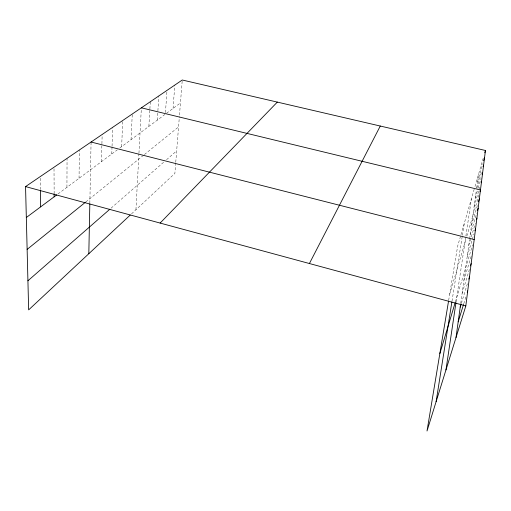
<?xml version="1.0" encoding="UTF-8"?>
<svg xmlns="http://www.w3.org/2000/svg" width="511" height="511" viewBox="0 0 511 511"><rect width="100%" height="100%" fill="white"/><g stroke="black" fill="none" stroke-linecap="round" stroke-linejoin="round"><path stroke-width="0.38" stroke-dasharray="2.56 1.92" d="M66.935 187.313L67.05 158.365M79.039 178.32L79.39 149.972M89.84 203.161L91.079 142.02M101.414 161.68L102.168 134.476M111.781 153.977L112.024 146.919M112.05 146.133L112.701 127.316M121.65 146.644L122.723 120.494M131.052 139.65L132.272 114.004M135.939 209.734L138.915 153.868M138.96 153.102L141.368 107.815M148.861 126.415L149.844 109.693M149.889 108.9L150.317 101.734M157.292 120.149L157.842 111.558M157.893 110.772L158.851 95.927M165.462 112.573L167.001 90.383M173.063 108.421L174.8 85.081M175.707 162.958L174.883 173.382L131.359 214.007M175.765 162.211L179.367 116.617M179.495 115.026L182.261 80.003M460.743 303.298L469.558 239.518M469.66 238.778L476.354 190.316M476.654 188.118L478.603 174.047M456.061 302.033L465.777 236.746M465.891 235.999L471.449 198.645M451.999 301.132L462.308 235.941M462.423 235.207L464.333 223.128M448.664 300.34L457.658 246.091L460.75 235.462M460.967 234.702L474.553 187.978M474.994 186.451L483.463 157.324M477.555 181.622L482.799 163.629M476.904 188.035L481.592 171.996M475.307 197.885L477.964 188.834M478.181 188.08L481.062 178.275M474.099 206.623L479.81 187.224M449.68 294.215L465.987 239.001M466.856 236.044L479.12 194.519M471.538 225.191L477.785 204.113M470.171 235.06L476.61 213.426M468.734 245.459L475.326 223.396M467.22 256.433L474.016 233.789M455.41 301.905L472.624 244.788M463.924 280.309L471.372 255.704M462.123 293.32L469.539 268.965M461.376 303.349L467.642 282.896M463.764 303.732L466.326 295.435M111.059 208.169L164.216 161.738M166.535 159.713L176.659 150.873M85.784 201.966L143.853 154.999M144.434 154.526L178.556 126.932M57.992 193.963L117.332 149.851M119.798 148.018L165.347 114.157M166.535 113.276L180.453 102.935M40.222 178.218L40.388 189.357M54.013 168.79L54.14 192.922"/><path stroke-width="0.77" d="M88.818 253.718L89.827 203.915M448.543 301.107L427.011 430.997L465.821 305.923L485.45 150.483L182.261 80.003L25.55 186.592L28.654 309.877L130.216 215.074M456.016 337.522L460.641 304.071M445.95 369.964L455.946 302.787M436.1 401.71L451.884 301.892M484.786 152.763L485.45 150.483M483.674 160.633L484.549 157.631M483.157 166.656L483.604 165.123M482.167 174.5L482.608 172.993M481.126 182.753L481.566 181.258M480.014 191.478L480.468 189.951L141.368 107.815M478.449 201.851L479.344 198.843M477.498 210.436L478.162 208.201M476.463 219.596L476.916 218.076M474.917 230.768L475.6 228.5M439.856 353.516L455.186 302.64M470.465 265.924L471.161 263.638M460.213 307.137L461.146 304.109M468.798 279.115L469.494 276.841M458.182 321.847L463.534 304.486M467.252 292.413L467.718 290.906M309.411 263.529L380.273 126.032M160.135 223.064L277.32 102.098M27.92 280.782L109.865 209.21M27.128 249.406L85.19 202.445M26.329 217.501L56.715 194.915M91.079 142.02L474.208 239.538M25.55 186.592L465.821 305.923M40.395 190.149L40.644 206.859M54.14 193.701L54.16 196.812"/></g></svg>
